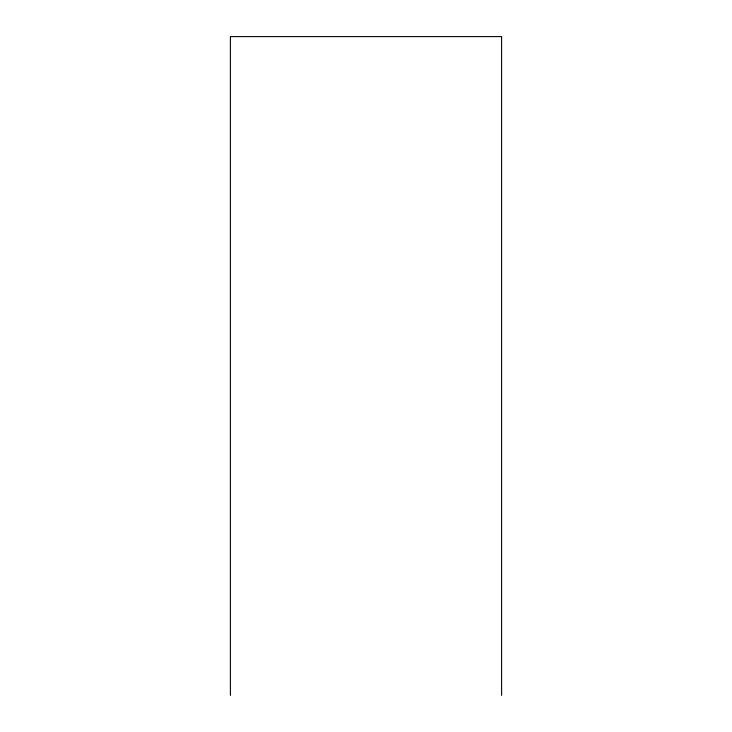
<?xml version="1.0" encoding="UTF-8"?>
<svg xmlns="http://www.w3.org/2000/svg" width="732" height="732" viewBox="0 0 732 732"><rect width="100%" height="100%" fill="white"/><g stroke="black" fill="none" stroke-linecap="round" stroke-linejoin="round"><path stroke-width="1.1" d="M501.603 695.4L501.603 36.6L230.397 36.6L230.397 695.4"/></g></svg>
